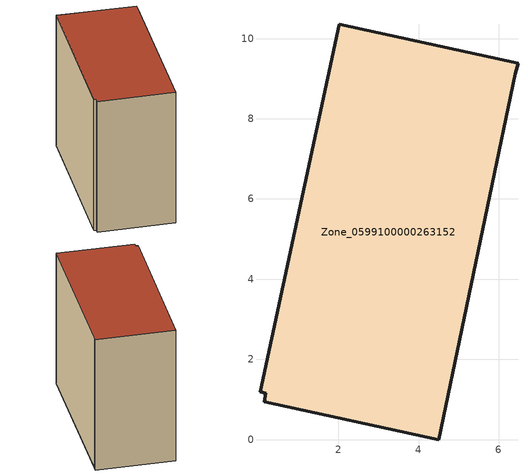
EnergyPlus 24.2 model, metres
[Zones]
Zone_0599100000263152
 floor ground (C_G): 4.5,0 0.15,0.94 0.19,1.15 0.05,1.19 2.03,10.35 6.48,9.39 6.42,9.12 z0
 wall outside (C_F): 0.19,1.15 0.15,0.94 4.5,0 6.42,9.12 6.48,9.39 2.03,10.35 0.05,1.19 0.19,1.15 z0:8.4
 roof outside (C_R): 0.15,0.94 4.5,0 6.42,9.12 6.48,9.39 2.03,10.35 0.05,1.19 0.19,1.15 z8.4
[BUILDING]
Pand.0599100000263152: North Axis=0; Terrain=City; Loads Convergence Tolerance Value=0.04; Temperature Convergence Tolerance Value=0.4; Solar Distribution=FullExterior; Maximum Number of Warmup Days=25; Minimum Number of Warmup Days=1
[Site:Location]
Rotterdam.The.Hague.AP_ZH_NLD Design_Conditions: Latitude=51.96; Longitude=4.45; Time Zone=1; Elevation=-4.5
[SITE:GROUNDTEMPERATURE:BUILDINGSURFACE]
18, 18, 18, 18, 18, 18, 18, 18, 18, 18, 18, 18
[MATERIAL] Thermal Absorptance=0.9; Solar Absorptance=0.7; Visible Absorptance=0.7
Name | Roughness | Thickness | Conductivity | Density | Specific Heat
G.TC.1975-1991 | MediumSmooth | 0.15 | 0.288461 | 540 | 1210
F.TC.1975-1991 | Rough | 0.3 | 0.230769 | 1920 | 840
R.TC.1975-1991 | MediumRough | 0.2 | 0.153846 | 1500 | 1000
[CONSTRUCTION]
C_G: G.TC.1975-1991
C_F: F.TC.1975-1991
C_R: R.TC.1975-1991
[ZONE]
Zone_0599100000263152: Type=1; Multiplier=1; Ceiling Height=Autocalculate; Volume=Autocalculate; Floor Area=autocalculate; Part of Total Floor Area=Yes
[ZONEINFILTRATION:DESIGNFLOWRATE]
Infil_Zone_0599100000263152: Zone or ZoneList or Space or SpaceList=Zone_0599100000263152; Schedule=AlwaysOn; Design Flow Rate Calculation Method=Flow/Area; Flow Rate per Floor Area=0.003; Constant Term Coefficient=1; Temperature Term Coefficient=0; Velocity Term Coefficient=0; Velocity Squared Term Coefficient=0
[HVACTEMPLATE:ZONE:IDEALLOADSAIRSYSTEM]
Zone_0599100000263152: Maximum Heating Supply Air Temperature=50; Minimum Cooling Supply Air Temperature=13; Maximum Heating Supply Air Humidity Ratio=0.0156; Minimum Cooling Supply Air Humidity Ratio=0.0077; Heating Limit=NoLimit; Cooling Limit=NoLimit; Dehumidification Control Type=ConstantSensibleHeatRatio; Cooling Sensible Heat Ratio=0.7; Dehumidification Setpoint=60; Humidification Control Type=None; Humidification Setpoint=30; Outdoor Air Method=None; Outdoor Air Flow Rate per Person=0.00944; Outdoor Air Flow Rate per Zone Floor Area=0; Outdoor Air Flow Rate per Zone=0; Demand Controlled Ventilation Type=None; Outdoor Air Economizer Type=NoEconomizer; Heat Recovery Type=None; Sensible Heat Recovery Effectiveness=0.7; Latent Heat Recovery Effectiveness=0.65
[ZONECONTROL:THERMOSTAT]
ThermostatControl_Zone_0599100000263152: Zone or ZoneList=Zone_0599100000263152; Control Type Schedule=DualSetpointControlType; Control 1=Thermostat_Zone_0599100000263152; Temperature Difference Between Cutout And Setpoint=0
[THERMOSTATSETPOINT:DUALSETPOINT]
Thermostat_Zone_0599100000263152: Heating Setpoint Temperature Schedule=HeatingSetpoint_Zone_0599100000263152; Cooling Setpoint Temperature Schedule=CoolingSetpoint_Zone_0599100000263152
[SCHEDULE:COMPACT]
HeatingSetpoint_Zone_0599100000263152: Through: 12/31, For: AllDays, Until: 24:00, 21
CoolingSetpoint_Zone_0599100000263152: Through: 12/31, For: AllDays, Until: 24:00, 24
DualSetpointControlType: Through: 12/31, For: AllDays, Until: 24:00, 4
AlwaysOn: Through: 12/31, For: AllDays, Until: 24:00, 1
